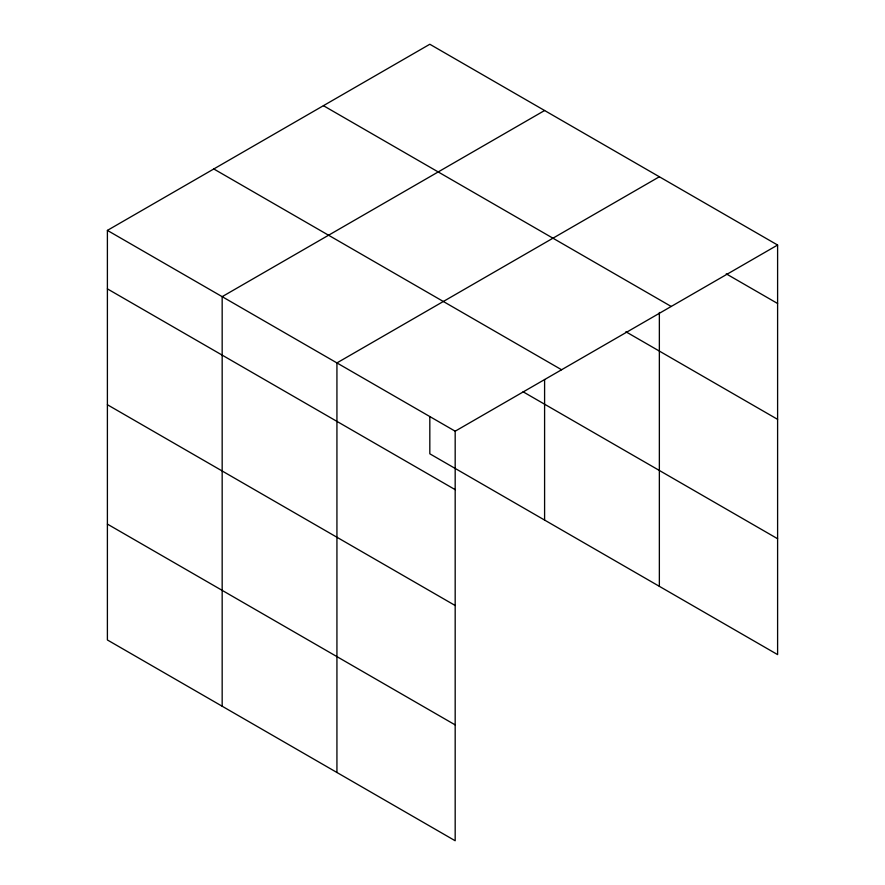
<?xml version="1.0" encoding="UTF-8"?>
<svg xmlns="http://www.w3.org/2000/svg" width="885" height="885" viewBox="0 0 885 885"><rect width="100%" height="100%" fill="white"/><g stroke="black" fill="none" stroke-linecap="round" stroke-linejoin="round"><path stroke-width="1.33" d="M659.358 312.471L659.358 586.335M107.395 230.399L455.178 431.194L455.178 840.75L107.395 639.966L107.395 230.399L429.822 44.25L777.605 245.034L777.605 654.601L429.822 453.806L429.822 416.57M544.596 110.514L222.168 296.663L222.168 706.219M659.358 176.768L336.931 362.916L336.931 772.483M455.178 431.194L777.605 245.034M726.242 273.852L777.605 303.5M323.423 105.68L671.206 306.464M625.883 331.764L777.605 419.357M213.794 168.969L561.577 369.753M523.079 391.79L777.605 538.733M107.395 288.864L455.178 489.648M107.395 404.733L455.178 605.517M107.395 524.097L455.178 724.892M544.596 379.51L544.596 520.07"/></g></svg>
